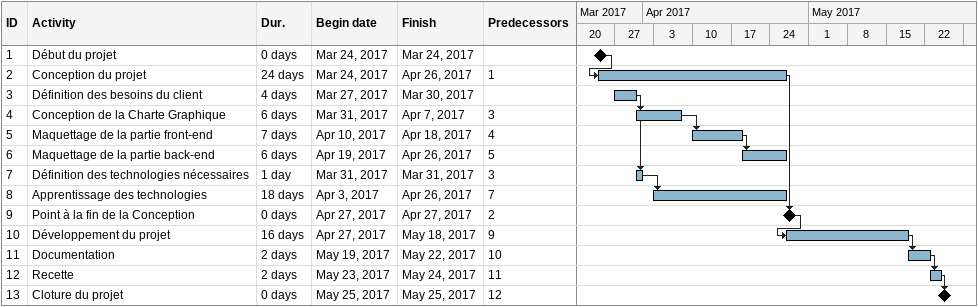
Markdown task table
| ID | Task | Duration | Start | Finish | Predecessors |
|---|---|---|---|---|---|
| 1 | Début du projet | 0d | 2017-03-24 | 2017-03-24 |  |
| 2 | Conception du projet | 24d | 2017-03-24 | 2017-04-26 | 1 |
| 3 | Définition des besoins du client | 4d | 2017-03-27 | 2017-03-30 |  |
| 4 | Conception de la Charte Graphique | 6d | 2017-03-31 | 2017-04-07 | 3 |
| 5 | Maquettage de la partie front-end | 7d | 2017-04-10 | 2017-04-18 | 4 |
| 6 | Maquettage de la partie back-end | 6d | 2017-04-19 | 2017-04-26 | 5 |
| 7 | Définition des technologies nécessaires | 1d | 2017-03-31 | 2017-03-31 | 3 |
| 8 | Apprentissage des technologies | 18d | 2017-04-03 | 2017-04-26 | 7 |
| 9 | Point à la fin de la Conception | 0d | 2017-04-27 | 2017-04-27 | 2 |
| 10 | Développement du projet | 16d | 2017-04-27 | 2017-05-18 | 9 |
| 11 | Documentation | 2d | 2017-05-19 | 2017-05-22 | 10 |
| 12 | Recette | 2d | 2017-05-23 | 2017-05-24 | 11 |
| 13 | Cloture du projet | 0d | 2017-05-25 | 2017-05-25 | 12 |
